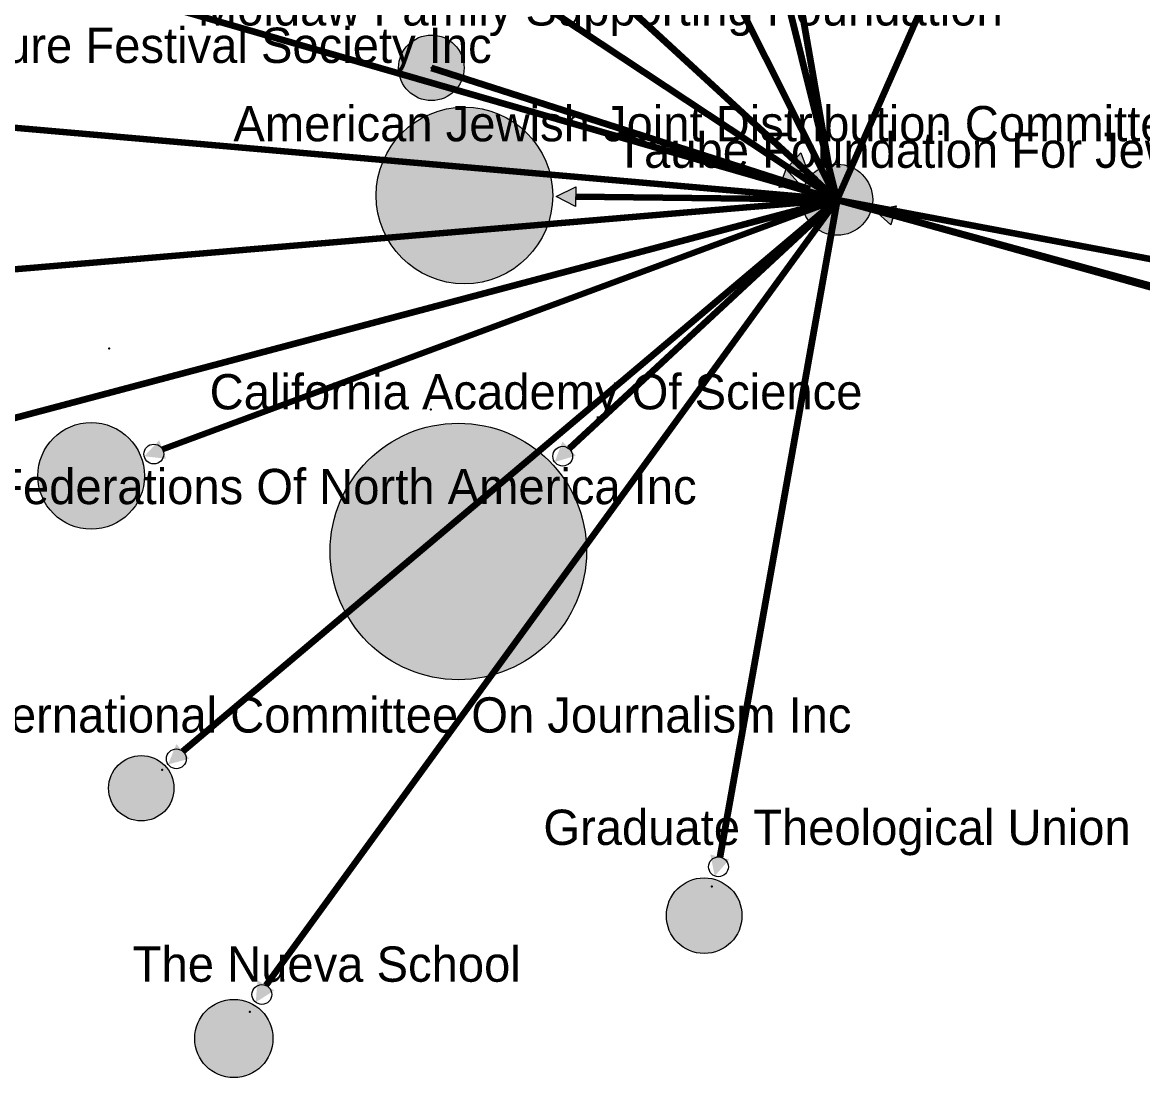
# Model space of a CAD drawing. Header units: millimetres. Extents: x -17.3 to 32.9, y -10.4 to 22.9.
# Drawn here: x -13.43 to -6.23, y 6.93 to 13.71 of the extents above; entities that cross this region are included whole.
import ezdxf

# ---------------------------------------------------------------- set-up
doc = ezdxf.new("R2010")
doc.units = ezdxf.units.MM
doc.header["$MEASUREMENT"] = 0
for name, color, linetype, true_color in [('links', 7, 'Continuous', 0x000000), ('node border', 7, 'Continuous', 0x000000), ('node centers', 7, 'Continuous', 0x000000), ('other_nodefills', 7, 'Continuous', 0x000000), ('SF_nodefills', 7, 'Continuous', 0x000000), ('text', 7, 'Continuous', 0x000000)]:
    doc.layers.add(name, color=color, linetype=linetype, true_color=true_color)

msp = doc.modelspace()

# ---------------------------------------------------------------- hatches: boundary and pattern name
at = {"layer": 'other_nodefills', "true_color": 0xb2b2b2}
for points in [[(-10.0231, 12.5952), (-10.0233, 12.6099), (-10.0238, 12.6245), (-10.0247, 12.6389), (-10.026, 12.6533), (-10.0276, 12.6676), (-10.0296, 12.6817), (-10.032, 12.6958), (-10.0346, 12.7097), (-10.0376, 12.7235), (-10.041, 12.7371), (-10.0446, 12.7507), (-10.0486, 12.7641), (-10.0529, 12.7774), (-10.0575, 12.7905), (-10.0625, 12.8034), (-10.0677, 12.8163), (-10.0732, 12.8289), (-10.0791, 12.8414), (-10.0852, 12.8537), (-10.0916, 12.8659), (-10.0983, 12.8779), (-10.1053, 12.8897), (-10.1125, 12.9013), (-10.1201, 12.9127), (-10.1278, 12.9239), (-10.1359, 12.935), (-10.1442, 12.9458), (-10.1527, 12.9564), (-10.1615, 12.9668), (-10.1706, 12.977), (-10.1799, 12.987), (-10.1894, 12.9967), (-10.1991, 13.0063), (-10.2091, 13.0155), (-10.2193, 13.0246), (-10.2297, 13.0334), (-10.2403, 13.0419), (-10.2511, 13.0502), (-10.2622, 13.0583), (-10.2734, 13.0661), (-10.2848, 13.0736), (-10.2964, 13.0808), (-10.3082, 13.0878), (-10.3202, 13.0945), (-10.3323, 13.1009), (-10.3447, 13.107), (-10.3572, 13.1129), (-10.3698, 13.1184), (-10.3826, 13.1236), (-10.3956, 13.1286), (-10.4087, 13.1332), (-10.422, 13.1375), (-10.4354, 13.1415), (-10.4489, 13.1451), (-10.4626, 13.1485), (-10.4763, 13.1515), (-10.4903, 13.1542), (-10.5043, 13.1565), (-10.5184, 13.1585), (-10.5327, 13.1601), (-10.5471, 13.1614), (-10.5615, 13.1623), (-10.5761, 13.1628), (-10.5907, 13.163), (-10.6054, 13.1628), (-10.6199, 13.1623), (-10.6344, 13.1614), (-10.6488, 13.1601), (-10.663, 13.1585), (-10.6772, 13.1565), (-10.6912, 13.1542), (-10.7051, 13.1515), (-10.7189, 13.1485), (-10.7326, 13.1451), (-10.7461, 13.1415), (-10.7595, 13.1375), (-10.7728, 13.1332), (-10.7859, 13.1286), (-10.7989, 13.1236), (-10.8117, 13.1184), (-10.8243, 13.1129), (-10.8368, 13.107), (-10.8491, 13.1009), (-10.8613, 13.0945), (-10.8733, 13.0878), (-10.8851, 13.0808), (-10.8967, 13.0736), (-10.9081, 13.0661), (-10.9193, 13.0583), (-10.9303, 13.0502), (-10.9412, 13.0419), (-10.9518, 13.0334), (-10.9622, 13.0246), (-10.9724, 13.0155), (-10.9823, 13.0063), (-10.9921, 12.9967), (-11.0016, 12.987), (-11.0109, 12.977), (-11.0199, 12.9668), (-11.0287, 12.9564), (-11.0372, 12.9458), (-11.0455, 12.935), (-11.0536, 12.9239), (-11.0614, 12.9127), (-11.0689, 12.9013), (-11.0761, 12.8897), (-11.0831, 12.8779), (-11.0898, 12.8659), (-11.0962, 12.8537), (-11.1023, 12.8414), (-11.1081, 12.8289), (-11.1137, 12.8163), (-11.1189, 12.8034), (-11.1238, 12.7905), (-11.1284, 12.7774), (-11.1328, 12.7641), (-11.1367, 12.7507), (-11.1404, 12.7371), (-11.1437, 12.7235), (-11.1467, 12.7097), (-11.1494, 12.6958), (-11.1517, 12.6817), (-11.1537, 12.6676), (-11.1553, 12.6533), (-11.1566, 12.6389), (-11.1575, 12.6245), (-11.1581, 12.6099), (-11.1583, 12.5952), (-11.1581, 12.5806), (-11.1575, 12.566), (-11.1566, 12.5516), (-11.1553, 12.5372), (-11.1537, 12.523), (-11.1517, 12.5088), (-11.1494, 12.4948), (-11.1467, 12.4809), (-11.1437, 12.4671), (-11.1404, 12.4534), (-11.1367, 12.4399), (-11.1328, 12.4265), (-11.1284, 12.4133), (-11.1238, 12.4001), (-11.1189, 12.3872), (-11.1137, 12.3744), (-11.1081, 12.3617), (-11.1023, 12.3492), (-11.0962, 12.3369), (-11.0898, 12.3248), (-11.0831, 12.3128), (-11.0761, 12.301), (-11.0689, 12.2894), (-11.0614, 12.278), (-11.0536, 12.2667), (-11.0455, 12.2557), (-11.0372, 12.2449), (-11.0287, 12.2343), (-11.0199, 12.2239), (-11.0109, 12.2137), (-11.0016, 12.2037), (-10.9921, 12.194), (-10.9823, 12.1844), (-10.9724, 12.1752), (-10.9622, 12.1661), (-10.9518, 12.1573), (-10.9412, 12.1488), (-10.9303, 12.1405), (-10.9193, 12.1324), (-10.9081, 12.1246), (-10.8967, 12.1171), (-10.8851, 12.1099), (-10.8733, 12.1029), (-10.8613, 12.0962), (-10.8491, 12.0898), (-10.8368, 12.0837), (-10.8243, 12.0778), (-10.8117, 12.0723), (-10.7989, 12.0671), (-10.7859, 12.0621), (-10.7728, 12.0575), (-10.7595, 12.0532), (-10.7461, 12.0492), (-10.7326, 12.0456), (-10.7189, 12.0422), (-10.7051, 12.0392), (-10.6912, 12.0366), (-10.6772, 12.0342), (-10.663, 12.0322), (-10.6488, 12.0306), (-10.6344, 12.0293), (-10.6199, 12.0284), (-10.6054, 12.0279), (-10.5907, 12.0277), (-10.5761, 12.0279), (-10.5615, 12.0284), (-10.5471, 12.0293), (-10.5327, 12.0306), (-10.5184, 12.0322), (-10.5043, 12.0342), (-10.4903, 12.0366), (-10.4763, 12.0392), (-10.4626, 12.0422), (-10.4489, 12.0456), (-10.4354, 12.0492), (-10.422, 12.0532), (-10.4087, 12.0575), (-10.3956, 12.0621), (-10.3826, 12.0671), (-10.3698, 12.0723), (-10.3572, 12.0778), (-10.3447, 12.0837), (-10.3323, 12.0898), (-10.3202, 12.0962), (-10.3082, 12.1029), (-10.2964, 12.1099), (-10.2848, 12.1171), (-10.2734, 12.1246), (-10.2622, 12.1324), (-10.2511, 12.1405), (-10.2403, 12.1488), (-10.2297, 12.1573), (-10.2193, 12.1661), (-10.2091, 12.1752), (-10.1991, 12.1844), (-10.1894, 12.194), (-10.1799, 12.2037), (-10.1706, 12.2137), (-10.1615, 12.2239), (-10.1527, 12.2343), (-10.1442, 12.2449), (-10.1359, 12.2557), (-10.1278, 12.2667), (-10.1201, 12.278), (-10.1125, 12.2894), (-10.1053, 12.301), (-10.0983, 12.3128), (-10.0916, 12.3248), (-10.0852, 12.3369), (-10.0791, 12.3492), (-10.0732, 12.3617), (-10.0677, 12.3744), (-10.0625, 12.3872), (-10.0575, 12.4001), (-10.0529, 12.4133), (-10.0486, 12.4265), (-10.0446, 12.4399), (-10.041, 12.4534), (-10.0376, 12.4671), (-10.0346, 12.4809), (-10.032, 12.4948), (-10.0296, 12.5088), (-10.0276, 12.523), (-10.026, 12.5372), (-10.0247, 12.5516), (-10.0238, 12.566), (-10.0233, 12.5806)], [(-12.6465, 10.7936), (-12.6467, 10.8025), (-12.647, 10.8112), (-12.6475, 10.82), (-12.6483, 10.8286), (-12.6493, 10.8372), (-12.6505, 10.8458), (-12.6519, 10.8542), (-12.6535, 10.8626), (-12.6553, 10.871), (-12.6573, 10.8792), (-12.6595, 10.8874), (-12.662, 10.8955), (-12.6646, 10.9035), (-12.6673, 10.9114), (-12.6703, 10.9192), (-12.6735, 10.9269), (-12.6768, 10.9346), (-12.6803, 10.9421), (-12.684, 10.9495), (-12.6879, 10.9569), (-12.6919, 10.9641), (-12.6962, 10.9712), (-12.7005, 10.9782), (-12.7051, 10.9851), (-12.7098, 10.9919), (-12.7146, 10.9985), (-12.7196, 11.0051), (-12.7248, 11.0115), (-12.7301, 11.0178), (-12.7356, 11.0239), (-12.7412, 11.0299), (-12.7469, 11.0358), (-12.7528, 11.0415), (-12.7588, 11.0471), (-12.765, 11.0526), (-12.7713, 11.0579), (-12.7777, 11.0631), (-12.7842, 11.0681), (-12.7909, 11.0729), (-12.7976, 11.0776), (-12.8045, 11.0822), (-12.8116, 11.0865), (-12.8187, 11.0908), (-12.8259, 11.0948), (-12.8332, 11.0987), (-12.8407, 11.1024), (-12.8482, 11.1059), (-12.8559, 11.1092), (-12.8636, 11.1124), (-12.8714, 11.1154), (-12.8794, 11.1181), (-12.8874, 11.1207), (-12.8955, 11.1231), (-12.9036, 11.1254), (-12.9119, 11.1274), (-12.9202, 11.1292), (-12.9286, 11.1308), (-12.9371, 11.1322), (-12.9457, 11.1334), (-12.9543, 11.1344), (-12.9629, 11.1351), (-12.9717, 11.1357), (-12.9805, 11.136), (-12.9893, 11.1361), (-12.9982, 11.136), (-13.007, 11.1357), (-13.0157, 11.1351), (-13.0244, 11.1344), (-13.033, 11.1334), (-13.0415, 11.1322), (-13.05, 11.1308), (-13.0584, 11.1292), (-13.0667, 11.1274), (-13.075, 11.1254), (-13.0832, 11.1231), (-13.0913, 11.1207), (-13.0993, 11.1181), (-13.1072, 11.1154), (-13.115, 11.1124), (-13.1227, 11.1092), (-13.1304, 11.1059), (-13.1379, 11.1024), (-13.1454, 11.0987), (-13.1527, 11.0948), (-13.1599, 11.0908), (-13.167, 11.0865), (-13.1741, 11.0822), (-13.1809, 11.0776), (-13.1877, 11.0729), (-13.1944, 11.0681), (-13.2009, 11.0631), (-13.2073, 11.0579), (-13.2136, 11.0526), (-13.2197, 11.0471), (-13.2258, 11.0415), (-13.2316, 11.0358), (-13.2374, 11.0299), (-13.243, 11.0239), (-13.2484, 11.0178), (-13.2537, 11.0115), (-13.2589, 11.0051), (-13.2639, 10.9985), (-13.2688, 10.9919), (-13.2735, 10.9851), (-13.278, 10.9782), (-13.2824, 10.9712), (-13.2866, 10.9641), (-13.2906, 10.9569), (-13.2945, 10.9495), (-13.2982, 10.9421), (-13.3017, 10.9346), (-13.305, 10.9269), (-13.3082, 10.9192), (-13.3112, 10.9114), (-13.3139, 10.9035), (-13.3165, 10.8955), (-13.3189, 10.8874), (-13.3212, 10.8792), (-13.3232, 10.871), (-13.325, 10.8626), (-13.3266, 10.8542), (-13.328, 10.8458), (-13.3292, 10.8372), (-13.3302, 10.8286), (-13.3309, 10.82), (-13.3315, 10.8112), (-13.3318, 10.8025), (-13.3319, 10.7936), (-13.3318, 10.7848), (-13.3315, 10.776), (-13.3309, 10.7672), (-13.3302, 10.7586), (-13.3292, 10.75), (-13.328, 10.7414), (-13.3266, 10.7329), (-13.325, 10.7245), (-13.3232, 10.7162), (-13.3212, 10.708), (-13.3189, 10.6998), (-13.3165, 10.6917), (-13.3139, 10.6837), (-13.3112, 10.6758), (-13.3082, 10.6679), (-13.305, 10.6602), (-13.3017, 10.6526), (-13.2982, 10.645), (-13.2945, 10.6376), (-13.2906, 10.6302), (-13.2866, 10.623), (-13.2824, 10.6159), (-13.278, 10.6089), (-13.2735, 10.602), (-13.2688, 10.5952), (-13.2639, 10.5885), (-13.2589, 10.582), (-13.2537, 10.5756), (-13.2484, 10.5693), (-13.243, 10.5632), (-13.2374, 10.5571), (-13.2316, 10.5512), (-13.2258, 10.5455), (-13.2197, 10.5399), (-13.2136, 10.5344), (-13.2073, 10.5291), (-13.2009, 10.524), (-13.1944, 10.5189), (-13.1877, 10.5141), (-13.1809, 10.5094), (-13.1741, 10.5048), (-13.167, 10.5005), (-13.1599, 10.4963), (-13.1527, 10.4922), (-13.1454, 10.4883), (-13.1379, 10.4846), (-13.1304, 10.4811), (-13.1227, 10.4778), (-13.115, 10.4746), (-13.1072, 10.4716), (-13.0993, 10.4689), (-13.0913, 10.4663), (-13.0832, 10.4638), (-13.075, 10.4616), (-13.0667, 10.4596), (-13.0584, 10.4578), (-13.05, 10.4562), (-13.0415, 10.4548), (-13.033, 10.4536), (-13.0244, 10.4526), (-13.0157, 10.4518), (-13.007, 10.4513), (-12.9982, 10.451), (-12.9893, 10.4508), (-12.9805, 10.451), (-12.9717, 10.4513), (-12.9629, 10.4518), (-12.9543, 10.4526), (-12.9457, 10.4536), (-12.9371, 10.4548), (-12.9286, 10.4562), (-12.9202, 10.4578), (-12.9119, 10.4596), (-12.9036, 10.4616), (-12.8955, 10.4638), (-12.8874, 10.4663), (-12.8794, 10.4689), (-12.8714, 10.4716), (-12.8636, 10.4746), (-12.8559, 10.4778), (-12.8482, 10.4811), (-12.8407, 10.4846), (-12.8332, 10.4883), (-12.8259, 10.4922), (-12.8187, 10.4963), (-12.8116, 10.5005), (-12.8045, 10.5048), (-12.7976, 10.5094), (-12.7909, 10.5141), (-12.7842, 10.5189), (-12.7777, 10.524), (-12.7713, 10.5291), (-12.765, 10.5344), (-12.7588, 10.5399), (-12.7528, 10.5455), (-12.7469, 10.5512), (-12.7412, 10.5571), (-12.7356, 10.5632), (-12.7301, 10.5693), (-12.7248, 10.5756), (-12.7196, 10.582), (-12.7146, 10.5885), (-12.7098, 10.5952), (-12.7051, 10.602), (-12.7005, 10.6089), (-12.6962, 10.6159), (-12.6919, 10.623), (-12.6879, 10.6302), (-12.684, 10.6376), (-12.6803, 10.645), (-12.6768, 10.6526), (-12.6735, 10.6602), (-12.6703, 10.6679), (-12.6673, 10.6758), (-12.6646, 10.6837), (-12.662, 10.6917), (-12.6595, 10.6998), (-12.6573, 10.708), (-12.6553, 10.7162), (-12.6535, 10.7245), (-12.6519, 10.7329), (-12.6505, 10.7414), (-12.6493, 10.75), (-12.6483, 10.7586), (-12.6475, 10.7672), (-12.647, 10.776), (-12.6467, 10.7848)], [(-12.4572, 8.7863), (-12.4573, 8.7917), (-12.4575, 8.7971), (-12.4578, 8.8025), (-12.4583, 8.8078), (-12.4589, 8.813), (-12.4596, 8.8183), (-12.4605, 8.8235), (-12.4614, 8.8286), (-12.4626, 8.8337), (-12.4638, 8.8387), (-12.4651, 8.8437), (-12.4666, 8.8487), (-12.4682, 8.8536), (-12.4699, 8.8584), (-12.4717, 8.8632), (-12.4737, 8.868), (-12.4757, 8.8727), (-12.4779, 8.8773), (-12.4801, 8.8818), (-12.4825, 8.8863), (-12.485, 8.8907), (-12.4876, 8.8951), (-12.4902, 8.8994), (-12.493, 8.9036), (-12.4959, 8.9078), (-12.4989, 8.9119), (-12.5019, 8.9159), (-12.5051, 8.9198), (-12.5083, 8.9236), (-12.5117, 8.9274), (-12.5151, 8.9311), (-12.5186, 8.9347), (-12.5222, 8.9382), (-12.5259, 8.9416), (-12.5297, 8.945), (-12.5335, 8.9482), (-12.5375, 8.9514), (-12.5415, 8.9545), (-12.5455, 8.9575), (-12.5497, 8.9603), (-12.5539, 8.9631), (-12.5582, 8.9658), (-12.5626, 8.9684), (-12.567, 8.9709), (-12.5715, 8.9732), (-12.576, 8.9755), (-12.5807, 8.9777), (-12.5853, 8.9797), (-12.5901, 8.9816), (-12.5949, 8.9835), (-12.5997, 8.9852), (-12.6046, 8.9868), (-12.6096, 8.9882), (-12.6146, 8.9896), (-12.6196, 8.9908), (-12.6248, 8.9919), (-12.6299, 8.9929), (-12.6351, 8.9938), (-12.6403, 8.9945), (-12.6456, 8.9951), (-12.6509, 8.9956), (-12.6563, 8.9959), (-12.6616, 8.9961), (-12.6671, 8.9962), (-12.6725, 8.9961), (-12.6779, 8.9959), (-12.6832, 8.9956), (-12.6885, 8.9951), (-12.6938, 8.9945), (-12.699, 8.9938), (-12.7042, 8.9929), (-12.7094, 8.9919), (-12.7145, 8.9908), (-12.7195, 8.9896), (-12.7245, 8.9882), (-12.7295, 8.9868), (-12.7344, 8.9852), (-12.7393, 8.9835), (-12.7441, 8.9816), (-12.7488, 8.9797), (-12.7535, 8.9777), (-12.7581, 8.9755), (-12.7627, 8.9732), (-12.7671, 8.9709), (-12.7716, 8.9684), (-12.7759, 8.9658), (-12.7802, 8.9631), (-12.7845, 8.9603), (-12.7886, 8.9575), (-12.7927, 8.9545), (-12.7967, 8.9514), (-12.8006, 8.9482), (-12.8045, 8.945), (-12.8082, 8.9416), (-12.8119, 8.9382), (-12.8155, 8.9347), (-12.8191, 8.9311), (-12.8225, 8.9274), (-12.8258, 8.9236), (-12.8291, 8.9198), (-12.8322, 8.9159), (-12.8353, 8.9119), (-12.8383, 8.9078), (-12.8412, 8.9036), (-12.8439, 8.8994), (-12.8466, 8.8951), (-12.8492, 8.8907), (-12.8517, 8.8863), (-12.8541, 8.8818), (-12.8563, 8.8773), (-12.8585, 8.8727), (-12.8605, 8.868), (-12.8625, 8.8632), (-12.8643, 8.8584), (-12.866, 8.8536), (-12.8676, 8.8487), (-12.8691, 8.8437), (-12.8704, 8.8387), (-12.8716, 8.8337), (-12.8728, 8.8286), (-12.8737, 8.8235), (-12.8746, 8.8183), (-12.8753, 8.813), (-12.8759, 8.8078), (-12.8764, 8.8025), (-12.8768, 8.7971), (-12.877, 8.7917), (-12.877, 8.7863), (-12.877, 8.7809), (-12.8768, 8.7755), (-12.8764, 8.7702), (-12.8759, 8.7648), (-12.8753, 8.7596), (-12.8746, 8.7543), (-12.8737, 8.7491), (-12.8728, 8.744), (-12.8716, 8.7389), (-12.8704, 8.7338), (-12.8691, 8.7288), (-12.8676, 8.7238), (-12.866, 8.7189), (-12.8643, 8.7141), (-12.8625, 8.7093), (-12.8605, 8.7045), (-12.8585, 8.6999), (-12.8563, 8.6952), (-12.8541, 8.6907), (-12.8517, 8.6862), (-12.8492, 8.6818), (-12.8466, 8.6774), (-12.8439, 8.6731), (-12.8412, 8.6689), (-12.8383, 8.6647), (-12.8353, 8.6607), (-12.8322, 8.6567), (-12.8291, 8.6527), (-12.8258, 8.6489), (-12.8225, 8.6451), (-12.8191, 8.6414), (-12.8155, 8.6378), (-12.8119, 8.6343), (-12.8082, 8.6309), (-12.8045, 8.6276), (-12.8006, 8.6243), (-12.7967, 8.6211), (-12.7927, 8.6181), (-12.7886, 8.6151), (-12.7845, 8.6122), (-12.7802, 8.6095), (-12.7759, 8.6068), (-12.7716, 8.6042), (-12.7671, 8.6017), (-12.7627, 8.5994), (-12.7581, 8.5971), (-12.7535, 8.595), (-12.7488, 8.5929), (-12.7441, 8.591), (-12.7393, 8.5892), (-12.7344, 8.5875), (-12.7295, 8.5859), (-12.7245, 8.5844), (-12.7195, 8.583), (-12.7145, 8.5818), (-12.7094, 8.5807), (-12.7042, 8.5797), (-12.699, 8.5789), (-12.6938, 8.5781), (-12.6885, 8.5775), (-12.6832, 8.5771), (-12.6779, 8.5767), (-12.6725, 8.5765), (-12.6671, 8.5764), (-12.6616, 8.5765), (-12.6563, 8.5767), (-12.6509, 8.5771), (-12.6456, 8.5775), (-12.6403, 8.5781), (-12.6351, 8.5789), (-12.6299, 8.5797), (-12.6248, 8.5807), (-12.6196, 8.5818), (-12.6146, 8.583), (-12.6096, 8.5844), (-12.6046, 8.5859), (-12.5997, 8.5875), (-12.5949, 8.5892), (-12.5901, 8.591), (-12.5853, 8.5929), (-12.5807, 8.595), (-12.576, 8.5971), (-12.5715, 8.5994), (-12.567, 8.6017), (-12.5626, 8.6042), (-12.5582, 8.6068), (-12.5539, 8.6095), (-12.5497, 8.6122), (-12.5455, 8.6151), (-12.5415, 8.6181), (-12.5375, 8.6211), (-12.5335, 8.6243), (-12.5297, 8.6276), (-12.5259, 8.6309), (-12.5222, 8.6343), (-12.5186, 8.6378), (-12.5151, 8.6414), (-12.5117, 8.6451), (-12.5083, 8.6489), (-12.5051, 8.6527), (-12.5019, 8.6567), (-12.4989, 8.6607), (-12.4959, 8.6647), (-12.493, 8.6689), (-12.4902, 8.6731), (-12.4876, 8.6774), (-12.485, 8.6818), (-12.4825, 8.6862), (-12.4801, 8.6907), (-12.4779, 8.6952), (-12.4757, 8.6999), (-12.4737, 8.7045), (-12.4717, 8.7093), (-12.4699, 8.7141), (-12.4682, 8.7189), (-12.4666, 8.7238), (-12.4651, 8.7288), (-12.4638, 8.7338), (-12.4626, 8.7389), (-12.4614, 8.744), (-12.4605, 8.7491), (-12.4596, 8.7543), (-12.4589, 8.7596), (-12.4583, 8.7648), (-12.4578, 8.7702), (-12.4575, 8.7755), (-12.4573, 8.7809)], [(-8.8069, 7.9674), (-8.807, 7.9736), (-8.8073, 7.9799), (-8.8076, 7.9861), (-8.8082, 7.9922), (-8.8089, 7.9983), (-8.8097, 8.0044), (-8.8107, 8.0104), (-8.8119, 8.0164), (-8.8132, 8.0223), (-8.8146, 8.0281), (-8.8161, 8.0339), (-8.8179, 8.0397), (-8.8197, 8.0453), (-8.8217, 8.0509), (-8.8238, 8.0565), (-8.826, 8.062), (-8.8284, 8.0674), (-8.8309, 8.0727), (-8.8335, 8.078), (-8.8362, 8.0832), (-8.8391, 8.0884), (-8.8421, 8.0934), (-8.8452, 8.0984), (-8.8484, 8.1033), (-8.8517, 8.1081), (-8.8552, 8.1128), (-8.8587, 8.1174), (-8.8624, 8.122), (-8.8661, 8.1264), (-8.87, 8.1308), (-8.874, 8.1351), (-8.8781, 8.1392), (-8.8822, 8.1433), (-8.8865, 8.1473), (-8.8909, 8.1511), (-8.8953, 8.1549), (-8.8999, 8.1586), (-8.9045, 8.1621), (-8.9092, 8.1656), (-8.914, 8.1689), (-8.9189, 8.1721), (-8.9239, 8.1752), (-8.9289, 8.1782), (-8.934, 8.1811), (-8.9392, 8.1838), (-8.9445, 8.1864), (-8.9499, 8.1889), (-8.9553, 8.1913), (-8.9608, 8.1935), (-8.9663, 8.1956), (-8.9719, 8.1976), (-8.9776, 8.1994), (-8.9834, 8.2012), (-8.9892, 8.2027), (-8.995, 8.2041), (-9.0009, 8.2054), (-9.0069, 8.2066), (-9.0129, 8.2076), (-9.019, 8.2084), (-9.0251, 8.2091), (-9.0312, 8.2097), (-9.0374, 8.2101), (-9.0437, 8.2103), (-9.0499, 8.2104), (-9.0562, 8.2103), (-9.0624, 8.2101), (-9.0686, 8.2097), (-9.0748, 8.2091), (-9.0809, 8.2084), (-9.0869, 8.2076), (-9.093, 8.2066), (-9.0989, 8.2054), (-9.1048, 8.2041), (-9.1107, 8.2027), (-9.1165, 8.2012), (-9.1222, 8.1994), (-9.1279, 8.1976), (-9.1335, 8.1956), (-9.1391, 8.1935), (-9.1445, 8.1913), (-9.15, 8.1889), (-9.1553, 8.1864), (-9.1606, 8.1838), (-9.1658, 8.1811), (-9.1709, 8.1782), (-9.176, 8.1752), (-9.1809, 8.1721), (-9.1858, 8.1689), (-9.1906, 8.1656), (-9.1954, 8.1621), (-9.2, 8.1586), (-9.2045, 8.1549), (-9.209, 8.1511), (-9.2134, 8.1473), (-9.2176, 8.1433), (-9.2218, 8.1392), (-9.2259, 8.1351), (-9.2299, 8.1308), (-9.2337, 8.1264), (-9.2375, 8.122), (-9.2412, 8.1174), (-9.2447, 8.1128), (-9.2482, 8.1081), (-9.2515, 8.1033), (-9.2547, 8.0984), (-9.2578, 8.0934), (-9.2608, 8.0884), (-9.2637, 8.0832), (-9.2664, 8.078), (-9.269, 8.0727), (-9.2715, 8.0674), (-9.2739, 8.062), (-9.2762, 8.0565), (-9.2783, 8.0509), (-9.2802, 8.0453), (-9.2821, 8.0397), (-9.2838, 8.0339), (-9.2854, 8.0281), (-9.2868, 8.0223), (-9.2881, 8.0164), (-9.2892, 8.0104), (-9.2902, 8.0044), (-9.2911, 7.9983), (-9.2918, 7.9922), (-9.2923, 7.9861), (-9.2927, 7.9799), (-9.2929, 7.9736), (-9.293, 7.9674), (-9.2929, 7.9611), (-9.2927, 7.9549), (-9.2923, 7.9487), (-9.2918, 7.9425), (-9.2911, 7.9364), (-9.2902, 7.9304), (-9.2892, 7.9244), (-9.2881, 7.9184), (-9.2868, 7.9125), (-9.2854, 7.9067), (-9.2838, 7.9009), (-9.2821, 7.8952), (-9.2802, 7.8895), (-9.2783, 7.8839), (-9.2762, 7.8783), (-9.2739, 7.8728), (-9.2715, 7.8674), (-9.269, 7.8621), (-9.2664, 7.8568), (-9.2637, 7.8516), (-9.2608, 7.8465), (-9.2578, 7.8414), (-9.2547, 7.8365), (-9.2515, 7.8316), (-9.2482, 7.8268), (-9.2447, 7.8221), (-9.2412, 7.8174), (-9.2375, 7.8129), (-9.2337, 7.8084), (-9.2299, 7.8041), (-9.2259, 7.7998), (-9.2218, 7.7957), (-9.2176, 7.7916), (-9.2134, 7.7876), (-9.209, 7.7837), (-9.2045, 7.78), (-9.2, 7.7763), (-9.1954, 7.7728), (-9.1906, 7.7693), (-9.1858, 7.766), (-9.1809, 7.7628), (-9.176, 7.7597), (-9.1709, 7.7567), (-9.1658, 7.7538), (-9.1606, 7.7511), (-9.1553, 7.7485), (-9.15, 7.746), (-9.1445, 7.7436), (-9.1391, 7.7414), (-9.1335, 7.7393), (-9.1279, 7.7373), (-9.1222, 7.7354), (-9.1165, 7.7337), (-9.1107, 7.7322), (-9.1048, 7.7307), (-9.0989, 7.7295), (-9.093, 7.7283), (-9.0869, 7.7273), (-9.0809, 7.7265), (-9.0748, 7.7258), (-9.0686, 7.7252), (-9.0624, 7.7248), (-9.0562, 7.7246), (-9.0499, 7.7245), (-9.0437, 7.7246), (-9.0374, 7.7248), (-9.0312, 7.7252), (-9.0251, 7.7258), (-9.019, 7.7265), (-9.0129, 7.7273), (-9.0069, 7.7283), (-9.0009, 7.7295), (-8.995, 7.7307), (-8.9892, 7.7322), (-8.9834, 7.7337), (-8.9776, 7.7354), (-8.9719, 7.7373), (-8.9663, 7.7393), (-8.9608, 7.7414), (-8.9553, 7.7436), (-8.9499, 7.746), (-8.9445, 7.7485), (-8.9392, 7.7511), (-8.934, 7.7538), (-8.9289, 7.7567), (-8.9239, 7.7597), (-8.9189, 7.7628), (-8.914, 7.766), (-8.9092, 7.7693), (-8.9045, 7.7728), (-8.8999, 7.7763), (-8.8953, 7.78), (-8.8909, 7.7837), (-8.8865, 7.7876), (-8.8822, 7.7916), (-8.8781, 7.7957), (-8.874, 7.7998), (-8.87, 7.8041), (-8.8661, 7.8084), (-8.8624, 7.8129), (-8.8587, 7.8174), (-8.8552, 7.8221), (-8.8517, 7.8268), (-8.8484, 7.8316), (-8.8452, 7.8365), (-8.8421, 7.8414), (-8.8391, 7.8465), (-8.8362, 7.8516), (-8.8335, 7.8568), (-8.8309, 7.8621), (-8.8284, 7.8674), (-8.826, 7.8728), (-8.8238, 7.8783), (-8.8217, 7.8839), (-8.8197, 7.8895), (-8.8179, 7.8952), (-8.8161, 7.9009), (-8.8146, 7.9067), (-8.8132, 7.9125), (-8.8119, 7.9184), (-8.8107, 7.9244), (-8.8097, 7.9304), (-8.8089, 7.9364), (-8.8082, 7.9425), (-8.8076, 7.9487), (-8.8073, 7.9549), (-8.807, 7.9611)], [(-11.8213, 7.1782), (-11.8213, 7.1847), (-11.8216, 7.1911), (-11.822, 7.1975), (-11.8226, 7.2039), (-11.8233, 7.2102), (-11.8242, 7.2164), (-11.8252, 7.2227), (-11.8264, 7.2288), (-11.8277, 7.2349), (-11.8292, 7.241), (-11.8308, 7.247), (-11.8326, 7.2529), (-11.8345, 7.2588), (-11.8365, 7.2646), (-11.8387, 7.2703), (-11.841, 7.276), (-11.8435, 7.2816), (-11.846, 7.2871), (-11.8488, 7.2926), (-11.8516, 7.298), (-11.8546, 7.3033), (-11.8576, 7.3085), (-11.8608, 7.3136), (-11.8642, 7.3187), (-11.8676, 7.3236), (-11.8712, 7.3285), (-11.8749, 7.3333), (-11.8786, 7.338), (-11.8825, 7.3426), (-11.8865, 7.3471), (-11.8906, 7.3516), (-11.8949, 7.3559), (-11.8992, 7.3601), (-11.9036, 7.3642), (-11.9081, 7.3682), (-11.9127, 7.3721), (-11.9174, 7.3759), (-11.9222, 7.3796), (-11.9271, 7.3831), (-11.932, 7.3866), (-11.9371, 7.3899), (-11.9422, 7.3931), (-11.9475, 7.3962), (-11.9528, 7.3991), (-11.9581, 7.402), (-11.9636, 7.4047), (-11.9691, 7.4073), (-11.9747, 7.4097), (-11.9804, 7.4121), (-11.9861, 7.4142), (-11.992, 7.4163), (-11.9978, 7.4182), (-12.0038, 7.4199), (-12.0098, 7.4216), (-12.0158, 7.423), (-12.0219, 7.4244), (-12.0281, 7.4256), (-12.0343, 7.4266), (-12.0406, 7.4275), (-12.0469, 7.4282), (-12.0532, 7.4288), (-12.0596, 7.4292), (-12.0661, 7.4294), (-12.0726, 7.4295), (-12.0791, 7.4294), (-12.0855, 7.4292), (-12.0919, 7.4288), (-12.0982, 7.4282), (-12.1046, 7.4275), (-12.1108, 7.4266), (-12.117, 7.4256), (-12.1232, 7.4244), (-12.1293, 7.423), (-12.1353, 7.4216), (-12.1413, 7.4199), (-12.1472, 7.4182), (-12.1531, 7.4163), (-12.1589, 7.4142), (-12.1647, 7.4121), (-12.1703, 7.4097), (-12.1759, 7.4073), (-12.1815, 7.4047), (-12.1869, 7.402), (-12.1923, 7.3991), (-12.1976, 7.3962), (-12.2028, 7.3931), (-12.2079, 7.3899), (-12.213, 7.3866), (-12.218, 7.3831), (-12.2228, 7.3796), (-12.2276, 7.3759), (-12.2323, 7.3721), (-12.2369, 7.3682), (-12.2415, 7.3642), (-12.2459, 7.3601), (-12.2502, 7.3559), (-12.2544, 7.3516), (-12.2585, 7.3471), (-12.2625, 7.3426), (-12.2664, 7.338), (-12.2702, 7.3333), (-12.2739, 7.3285), (-12.2774, 7.3236), (-12.2809, 7.3187), (-12.2842, 7.3136), (-12.2874, 7.3085), (-12.2905, 7.3033), (-12.2935, 7.298), (-12.2963, 7.2926), (-12.299, 7.2871), (-12.3016, 7.2816), (-12.304, 7.276), (-12.3064, 7.2703), (-12.3085, 7.2646), (-12.3106, 7.2588), (-12.3125, 7.2529), (-12.3143, 7.247), (-12.3159, 7.241), (-12.3174, 7.2349), (-12.3187, 7.2288), (-12.3199, 7.2227), (-12.3209, 7.2164), (-12.3218, 7.2102), (-12.3225, 7.2039), (-12.3231, 7.1975), (-12.3235, 7.1911), (-12.3237, 7.1847), (-12.3238, 7.1782), (-12.3237, 7.1717), (-12.3235, 7.1653), (-12.3231, 7.1589), (-12.3225, 7.1525), (-12.3218, 7.1462), (-12.3209, 7.1399), (-12.3199, 7.1337), (-12.3187, 7.1276), (-12.3174, 7.1214), (-12.3159, 7.1154), (-12.3143, 7.1094), (-12.3125, 7.1035), (-12.3106, 7.0976), (-12.3085, 7.0918), (-12.3064, 7.0861), (-12.304, 7.0804), (-12.3016, 7.0748), (-12.299, 7.0693), (-12.2963, 7.0638), (-12.2935, 7.0584), (-12.2905, 7.0531), (-12.2874, 7.0479), (-12.2842, 7.0428), (-12.2809, 7.0377), (-12.2774, 7.0328), (-12.2739, 7.0279), (-12.2702, 7.0231), (-12.2664, 7.0184), (-12.2625, 7.0138), (-12.2585, 7.0093), (-12.2544, 7.0049), (-12.2502, 7.0005), (-12.2459, 6.9963), (-12.2415, 6.9922), (-12.2369, 6.9882), (-12.2323, 6.9843), (-12.2276, 6.9805), (-12.2228, 6.9769), (-12.218, 6.9733), (-12.213, 6.9699), (-12.2079, 6.9665), (-12.2028, 6.9633), (-12.1976, 6.9602), (-12.1923, 6.9573), (-12.1869, 6.9544), (-12.1815, 6.9517), (-12.1759, 6.9492), (-12.1703, 6.9467), (-12.1647, 6.9444), (-12.1589, 6.9422), (-12.1531, 6.9402), (-12.1472, 6.9383), (-12.1413, 6.9365), (-12.1353, 6.9349), (-12.1293, 6.9334), (-12.1232, 6.9321), (-12.117, 6.9309), (-12.1108, 6.9299), (-12.1046, 6.929), (-12.0982, 6.9283), (-12.0919, 6.9277), (-12.0855, 6.9273), (-12.0791, 6.927), (-12.0726, 6.927), (-12.0661, 6.927), (-12.0596, 6.9273), (-12.0532, 6.9277), (-12.0469, 6.9283), (-12.0406, 6.929), (-12.0343, 6.9299), (-12.0281, 6.9309), (-12.0219, 6.9321), (-12.0158, 6.9334), (-12.0098, 6.9349), (-12.0038, 6.9365), (-11.9978, 6.9383), (-11.992, 6.9402), (-11.9861, 6.9422), (-11.9804, 6.9444), (-11.9747, 6.9467), (-11.9691, 6.9492), (-11.9636, 6.9517), (-11.9581, 6.9544), (-11.9528, 6.9573), (-11.9475, 6.9602), (-11.9422, 6.9633), (-11.9371, 6.9665), (-11.932, 6.9699), (-11.9271, 6.9733), (-11.9222, 6.9769), (-11.9174, 6.9805), (-11.9127, 6.9843), (-11.9081, 6.9882), (-11.9036, 6.9922), (-11.8992, 6.9963), (-11.8949, 7.0005), (-11.8906, 7.0049), (-11.8865, 7.0093), (-11.8825, 7.0138), (-11.8786, 7.0184), (-11.8749, 7.0231), (-11.8712, 7.0279), (-11.8676, 7.0328), (-11.8642, 7.0377), (-11.8608, 7.0428), (-11.8576, 7.0479), (-11.8546, 7.0531), (-11.8516, 7.0584), (-11.8488, 7.0638), (-11.846, 7.0693), (-11.8435, 7.0748), (-11.841, 7.0804), (-11.8387, 7.0861), (-11.8365, 7.0918), (-11.8345, 7.0976), (-11.8326, 7.1035), (-11.8308, 7.1094), (-11.8292, 7.1154), (-11.8277, 7.1214), (-11.8264, 7.1276), (-11.8252, 7.1337), (-11.8242, 7.1399), (-11.8233, 7.1462), (-11.8226, 7.1525), (-11.822, 7.1589), (-11.8216, 7.1653), (-11.8213, 7.1717)]]:
    msp.add_hatch(color=253, dxfattribs=at).paths.add_polyline_path(points, flags=0)
at = {"layer": 'other_nodefills', "true_color": 0xb2b2b2, "extrusion": (0, 0, -1)}
for points in [[(8.3791, 12.7369), (8.5145, 12.7757), (8.4293, 12.8685)], [(8.4279, 12.6589), (8.568, 12.646), (8.5221, 12.7634)], [(10.0021, 12.5886), (9.8755, 12.6502), (9.877, 12.5243)], [(7.9551, 12.501), (7.8168, 12.5276), (7.8508, 12.4063)], [(7.9547, 12.5018), (7.8165, 12.5291), (7.8499, 12.4078)], [(12.6483, 10.9196), (12.5519, 11.0222), (12.5083, 10.9041)], [(10.0103, 10.8829), (9.9608, 11.0147), (9.8751, 10.9226)], [(12.4944, 8.9393), (12.4419, 9.0701), (12.3584, 8.9759)], [(8.982, 8.2226), (9.0103, 8.3605), (8.8886, 8.328)], [(11.9317, 7.4112), (11.9203, 7.5514), (11.8126, 7.4864)]]:
    msp.add_hatch(color=253, dxfattribs=at).paths.add_polyline_path(points, flags=0)
at = {"layer": 'SF_nodefills', "true_color": 0xff8b00}
for points in [[(-10.5923, 13.4156), (-10.5924, 13.421), (-10.5926, 13.4264), (-10.5929, 13.4318), (-10.5934, 13.4371), (-10.594, 13.4424), (-10.5947, 13.4476), (-10.5956, 13.4529), (-10.5966, 13.458), (-10.5977, 13.4631), (-10.599, 13.4682), (-10.6003, 13.4732), (-10.6018, 13.4782), (-10.6034, 13.4831), (-10.6051, 13.488), (-10.6069, 13.4928), (-10.6089, 13.4975), (-10.6109, 13.5022), (-10.6131, 13.5069), (-10.6154, 13.5114), (-10.6177, 13.5159), (-10.6202, 13.5204), (-10.6228, 13.5248), (-10.6255, 13.5291), (-10.6283, 13.5333), (-10.6312, 13.5375), (-10.6341, 13.5416), (-10.6372, 13.5456), (-10.6404, 13.5495), (-10.6437, 13.5534), (-10.647, 13.5571), (-10.6505, 13.5608), (-10.654, 13.5645), (-10.6576, 13.568), (-10.6613, 13.5714), (-10.6651, 13.5748), (-10.6689, 13.578), (-10.6729, 13.5812), (-10.6769, 13.5843), (-10.681, 13.5873), (-10.6852, 13.5902), (-10.6894, 13.593), (-10.6937, 13.5956), (-10.6981, 13.5982), (-10.7025, 13.6007), (-10.707, 13.6031), (-10.7116, 13.6054), (-10.7162, 13.6075), (-10.7209, 13.6096), (-10.7257, 13.6115), (-10.7305, 13.6133), (-10.7354, 13.6151), (-10.7403, 13.6167), (-10.7453, 13.6181), (-10.7503, 13.6195), (-10.7554, 13.6207), (-10.7605, 13.6218), (-10.7656, 13.6228), (-10.7708, 13.6237), (-10.7761, 13.6244), (-10.7814, 13.625), (-10.7867, 13.6255), (-10.7921, 13.6258), (-10.7975, 13.626), (-10.8029, 13.6261), (-10.8084, 13.626), (-10.8138, 13.6258), (-10.8191, 13.6255), (-10.8244, 13.625), (-10.8297, 13.6244), (-10.835, 13.6237), (-10.8402, 13.6228), (-10.8453, 13.6218), (-10.8505, 13.6207), (-10.8555, 13.6195), (-10.8605, 13.6181), (-10.8655, 13.6167), (-10.8704, 13.6151), (-10.8753, 13.6133), (-10.8801, 13.6115), (-10.8848, 13.6096), (-10.8895, 13.6075), (-10.8942, 13.6054), (-10.8987, 13.6031), (-10.9032, 13.6007), (-10.9077, 13.5982), (-10.9121, 13.5956), (-10.9164, 13.593), (-10.9206, 13.5902), (-10.9248, 13.5873), (-10.9288, 13.5843), (-10.9329, 13.5812), (-10.9368, 13.578), (-10.9407, 13.5748), (-10.9444, 13.5714), (-10.9481, 13.568), (-10.9517, 13.5645), (-10.9553, 13.5608), (-10.9587, 13.5571), (-10.9621, 13.5534), (-10.9653, 13.5495), (-10.9685, 13.5456), (-10.9716, 13.5416), (-10.9746, 13.5375), (-10.9774, 13.5333), (-10.9802, 13.5291), (-10.9829, 13.5248), (-10.9855, 13.5204), (-10.988, 13.5159), (-10.9904, 13.5114), (-10.9926, 13.5069), (-10.9948, 13.5022), (-10.9968, 13.4975), (-10.9988, 13.4928), (-11.0006, 13.488), (-11.0023, 13.4831), (-11.0039, 13.4782), (-11.0054, 13.4732), (-11.0068, 13.4682), (-11.008, 13.4631), (-11.0091, 13.458), (-11.0101, 13.4529), (-11.011, 13.4476), (-11.0117, 13.4424), (-11.0123, 13.4371), (-11.0128, 13.4318), (-11.0131, 13.4264), (-11.0133, 13.421), (-11.0134, 13.4156), (-11.0133, 13.4102), (-11.0131, 13.4048), (-11.0128, 13.3994), (-11.0123, 13.3941), (-11.0117, 13.3888), (-11.011, 13.3835), (-11.0101, 13.3783), (-11.0091, 13.3732), (-11.008, 13.3681), (-11.0068, 13.363), (-11.0054, 13.358), (-11.0039, 13.353), (-11.0023, 13.3481), (-11.0006, 13.3432), (-10.9988, 13.3384), (-10.9968, 13.3337), (-10.9948, 13.329), (-10.9926, 13.3244), (-10.9904, 13.3198), (-10.988, 13.3153), (-10.9855, 13.3108), (-10.9829, 13.3065), (-10.9802, 13.3022), (-10.9774, 13.2979), (-10.9746, 13.2938), (-10.9716, 13.2897), (-10.9685, 13.2857), (-10.9653, 13.2817), (-10.9621, 13.2779), (-10.9587, 13.2741), (-10.9553, 13.2704), (-10.9517, 13.2668), (-10.9481, 13.2633), (-10.9444, 13.2598), (-10.9407, 13.2565), (-10.9368, 13.2532), (-10.9329, 13.25), (-10.9288, 13.2469), (-10.9248, 13.244), (-10.9206, 13.2411), (-10.9164, 13.2383), (-10.9121, 13.2356), (-10.9077, 13.233), (-10.9032, 13.2305), (-10.8987, 13.2282), (-10.8942, 13.2259), (-10.8895, 13.2237), (-10.8848, 13.2217), (-10.8801, 13.2197), (-10.8753, 13.2179), (-10.8704, 13.2162), (-10.8655, 13.2146), (-10.8605, 13.2131), (-10.8555, 13.2118), (-10.8505, 13.2105), (-10.8453, 13.2094), (-10.8402, 13.2084), (-10.835, 13.2076), (-10.8297, 13.2068), (-10.8244, 13.2062), (-10.8191, 13.2057), (-10.8138, 13.2054), (-10.8084, 13.2052), (-10.8029, 13.2051), (-10.7975, 13.2052), (-10.7921, 13.2054), (-10.7867, 13.2057), (-10.7814, 13.2062), (-10.7761, 13.2068), (-10.7708, 13.2076), (-10.7656, 13.2084), (-10.7605, 13.2094), (-10.7554, 13.2105), (-10.7503, 13.2118), (-10.7453, 13.2131), (-10.7403, 13.2146), (-10.7354, 13.2162), (-10.7305, 13.2179), (-10.7257, 13.2197), (-10.7209, 13.2217), (-10.7162, 13.2237), (-10.7116, 13.2259), (-10.707, 13.2282), (-10.7025, 13.2305), (-10.6981, 13.233), (-10.6937, 13.2356), (-10.6894, 13.2383), (-10.6852, 13.2411), (-10.681, 13.244), (-10.6769, 13.2469), (-10.6729, 13.25), (-10.6689, 13.2532), (-10.6651, 13.2565), (-10.6613, 13.2598), (-10.6576, 13.2633), (-10.654, 13.2668), (-10.6505, 13.2704), (-10.647, 13.2741), (-10.6437, 13.2779), (-10.6404, 13.2817), (-10.6372, 13.2857), (-10.6341, 13.2897), (-10.6312, 13.2938), (-10.6283, 13.2979), (-10.6255, 13.3022), (-10.6228, 13.3065), (-10.6202, 13.3108), (-10.6177, 13.3153), (-10.6154, 13.3198), (-10.6131, 13.3244), (-10.6109, 13.329), (-10.6089, 13.3337), (-10.6069, 13.3384), (-10.6051, 13.3432), (-10.6034, 13.3481), (-10.6018, 13.353), (-10.6003, 13.358), (-10.599, 13.363), (-10.5977, 13.3681), (-10.5966, 13.3732), (-10.5956, 13.3783), (-10.5947, 13.3835), (-10.594, 13.3888), (-10.5934, 13.3941), (-10.5929, 13.3994), (-10.5926, 13.4048), (-10.5924, 13.4102)], [(-7.9669, 12.568), (-7.967, 12.5739), (-7.9672, 12.5797), (-7.9676, 12.5856), (-7.9681, 12.5914), (-7.9688, 12.5971), (-7.9696, 12.6028), (-7.9705, 12.6085), (-7.9716, 12.6141), (-7.9728, 12.6196), (-7.9741, 12.6251), (-7.9756, 12.6306), (-7.9772, 12.636), (-7.9789, 12.6413), (-7.9808, 12.6466), (-7.9828, 12.6518), (-7.9849, 12.657), (-7.9871, 12.6621), (-7.9894, 12.6671), (-7.9919, 12.6721), (-7.9945, 12.677), (-7.9972, 12.6818), (-8, 12.6866), (-8.0029, 12.6912), (-8.0059, 12.6958), (-8.009, 12.7004), (-8.0123, 12.7048), (-8.0156, 12.7092), (-8.0191, 12.7134), (-8.0226, 12.7176), (-8.0262, 12.7217), (-8.03, 12.7257), (-8.0338, 12.7297), (-8.0377, 12.7335), (-8.0417, 12.7372), (-8.0458, 12.7409), (-8.05, 12.7444), (-8.0543, 12.7478), (-8.0586, 12.7512), (-8.0631, 12.7544), (-8.0676, 12.7576), (-8.0722, 12.7606), (-8.0769, 12.7635), (-8.0816, 12.7663), (-8.0864, 12.769), (-8.0913, 12.7716), (-8.0963, 12.774), (-8.1013, 12.7764), (-8.1064, 12.7786), (-8.1116, 12.7807), (-8.1168, 12.7827), (-8.1221, 12.7846), (-8.1274, 12.7863), (-8.1328, 12.7879), (-8.1383, 12.7894), (-8.1438, 12.7907), (-8.1493, 12.7919), (-8.155, 12.793), (-8.1606, 12.7939), (-8.1663, 12.7947), (-8.1721, 12.7954), (-8.1778, 12.7959), (-8.1837, 12.7963), (-8.1895, 12.7965), (-8.1954, 12.7966), (-8.2013, 12.7965), (-8.2072, 12.7963), (-8.213, 12.7959), (-8.2188, 12.7954), (-8.2245, 12.7947), (-8.2302, 12.7939), (-8.2359, 12.793), (-8.2415, 12.7919), (-8.247, 12.7907), (-8.2525, 12.7894), (-8.258, 12.7879), (-8.2634, 12.7863), (-8.2687, 12.7846), (-8.274, 12.7827), (-8.2792, 12.7807), (-8.2843, 12.7786), (-8.2894, 12.7764), (-8.2945, 12.774), (-8.2994, 12.7716), (-8.3043, 12.769), (-8.3091, 12.7663), (-8.3139, 12.7635), (-8.3185, 12.7606), (-8.3231, 12.7576), (-8.3276, 12.7544), (-8.3321, 12.7512), (-8.3364, 12.7478), (-8.3407, 12.7444), (-8.3449, 12.7409), (-8.349, 12.7372), (-8.353, 12.7335), (-8.3569, 12.7297), (-8.3608, 12.7257), (-8.3645, 12.7217), (-8.3681, 12.7176), (-8.3717, 12.7134), (-8.3751, 12.7092), (-8.3784, 12.7048), (-8.3817, 12.7004), (-8.3848, 12.6958), (-8.3878, 12.6912), (-8.3907, 12.6866), (-8.3936, 12.6818), (-8.3962, 12.677), (-8.3988, 12.6721), (-8.4013, 12.6671), (-8.4036, 12.6621), (-8.4059, 12.657), (-8.408, 12.6518), (-8.4099, 12.6466), (-8.4118, 12.6413), (-8.4135, 12.636), (-8.4151, 12.6306), (-8.4166, 12.6251), (-8.418, 12.6196), (-8.4192, 12.6141), (-8.4202, 12.6085), (-8.4212, 12.6028), (-8.422, 12.5971), (-8.4226, 12.5914), (-8.4231, 12.5856), (-8.4235, 12.5797), (-8.4237, 12.5739), (-8.4238, 12.568), (-8.4237, 12.5621), (-8.4235, 12.5562), (-8.4231, 12.5504), (-8.4226, 12.5446), (-8.422, 12.5389), (-8.4212, 12.5332), (-8.4202, 12.5275), (-8.4192, 12.5219), (-8.418, 12.5164), (-8.4166, 12.5109), (-8.4151, 12.5054), (-8.4135, 12.5), (-8.4118, 12.4947), (-8.4099, 12.4894), (-8.408, 12.4842), (-8.4059, 12.4791), (-8.4036, 12.474), (-8.4013, 12.4689), (-8.3988, 12.464), (-8.3962, 12.4591), (-8.3936, 12.4543), (-8.3907, 12.4495), (-8.3878, 12.4449), (-8.3848, 12.4403), (-8.3817, 12.4357), (-8.3784, 12.4313), (-8.3751, 12.4269), (-8.3717, 12.4227), (-8.3681, 12.4185), (-8.3645, 12.4144), (-8.3608, 12.4104), (-8.3569, 12.4064), (-8.353, 12.4026), (-8.349, 12.3989), (-8.3449, 12.3952), (-8.3407, 12.3917), (-8.3364, 12.3883), (-8.3321, 12.3849), (-8.3276, 12.3817), (-8.3231, 12.3786), (-8.3185, 12.3755), (-8.3139, 12.3726), (-8.3091, 12.3698), (-8.3043, 12.3671), (-8.2994, 12.3645), (-8.2945, 12.3621), (-8.2894, 12.3597), (-8.2843, 12.3575), (-8.2792, 12.3554), (-8.274, 12.3534), (-8.2687, 12.3515), (-8.2634, 12.3498), (-8.258, 12.3482), (-8.2525, 12.3467), (-8.247, 12.3454), (-8.2415, 12.3442), (-8.2359, 12.3431), (-8.2302, 12.3422), (-8.2245, 12.3414), (-8.2188, 12.3407), (-8.213, 12.3402), (-8.2072, 12.3398), (-8.2013, 12.3396), (-8.1954, 12.3395), (-8.1895, 12.3396), (-8.1837, 12.3398), (-8.1778, 12.3402), (-8.1721, 12.3407), (-8.1663, 12.3414), (-8.1606, 12.3422), (-8.155, 12.3431), (-8.1493, 12.3442), (-8.1438, 12.3454), (-8.1383, 12.3467), (-8.1328, 12.3482), (-8.1274, 12.3498), (-8.1221, 12.3515), (-8.1168, 12.3534), (-8.1116, 12.3554), (-8.1064, 12.3575), (-8.1013, 12.3597), (-8.0963, 12.3621), (-8.0913, 12.3645), (-8.0864, 12.3671), (-8.0816, 12.3698), (-8.0769, 12.3726), (-8.0722, 12.3755), (-8.0676, 12.3786), (-8.0631, 12.3817), (-8.0586, 12.3849), (-8.0543, 12.3883), (-8.05, 12.3917), (-8.0458, 12.3952), (-8.0417, 12.3989), (-8.0377, 12.4026), (-8.0338, 12.4064), (-8.03, 12.4104), (-8.0262, 12.4144), (-8.0226, 12.4185), (-8.0191, 12.4227), (-8.0156, 12.4269), (-8.0123, 12.4313), (-8.009, 12.4357), (-8.0059, 12.4403), (-8.0029, 12.4449), (-8, 12.4495), (-7.9972, 12.4543), (-7.9945, 12.4591), (-7.9919, 12.464), (-7.9894, 12.4689), (-7.9871, 12.474), (-7.9849, 12.4791), (-7.9828, 12.4842), (-7.9808, 12.4894), (-7.9789, 12.4947), (-7.9772, 12.5), (-7.9756, 12.5054), (-7.9741, 12.5109), (-7.9728, 12.5164), (-7.9716, 12.5219), (-7.9705, 12.5275), (-7.9696, 12.5332), (-7.9688, 12.5389), (-7.9681, 12.5446), (-7.9676, 12.5504), (-7.9672, 12.5562), (-7.967, 12.5621)], [(-9.8055, 10.308), (-9.8058, 10.3292), (-9.8066, 10.3504), (-9.8079, 10.3714), (-9.8098, 10.3922), (-9.8121, 10.4129), (-9.815, 10.4335), (-9.8184, 10.4538), (-9.8223, 10.474), (-9.8266, 10.4941), (-9.8315, 10.5139), (-9.8368, 10.5336), (-9.8426, 10.553), (-9.8488, 10.5723), (-9.8555, 10.5913), (-9.8627, 10.6101), (-9.8703, 10.6287), (-9.8783, 10.6471), (-9.8868, 10.6652), (-9.8957, 10.6831), (-9.905, 10.7008), (-9.9147, 10.7182), (-9.9248, 10.7353), (-9.9353, 10.7521), (-9.9462, 10.7687), (-9.9575, 10.785), (-9.9692, 10.801), (-9.9813, 10.8168), (-9.9937, 10.8322), (-10.0064, 10.8473), (-10.0196, 10.8621), (-10.033, 10.8765), (-10.0469, 10.8907), (-10.061, 10.9045), (-10.0755, 10.918), (-10.0903, 10.9311), (-10.1054, 10.9439), (-10.1208, 10.9563), (-10.1365, 10.9684), (-10.1525, 10.98), (-10.1688, 10.9913), (-10.1854, 11.0023), (-10.2022, 11.0128), (-10.2194, 11.0229), (-10.2367, 11.0326), (-10.2544, 11.0419), (-10.2723, 11.0508), (-10.2904, 11.0593), (-10.3088, 11.0673), (-10.3274, 11.0749), (-10.3462, 11.0821), (-10.3652, 11.0888), (-10.3845, 11.0951), (-10.4039, 11.1008), (-10.4236, 11.1062), (-10.4434, 11.111), (-10.4634, 11.1154), (-10.4836, 11.1192), (-10.504, 11.1226), (-10.5245, 11.1255), (-10.5452, 11.1279), (-10.5661, 11.1297), (-10.5871, 11.131), (-10.6082, 11.1318), (-10.6295, 11.1321), (-10.6508, 11.1318), (-10.6719, 11.131), (-10.6929, 11.1297), (-10.7138, 11.1279), (-10.7345, 11.1255), (-10.755, 11.1226), (-10.7754, 11.1192), (-10.7956, 11.1154), (-10.8157, 11.111), (-10.8355, 11.1062), (-10.8552, 11.1008), (-10.8746, 11.0951), (-10.8939, 11.0888), (-10.9129, 11.0821), (-10.9318, 11.0749), (-10.9504, 11.0673), (-10.9688, 11.0593), (-10.9869, 11.0508), (-11.0048, 11.0419), (-11.0224, 11.0326), (-11.0398, 11.0229), (-11.057, 11.0128), (-11.0738, 11.0023), (-11.0904, 10.9913), (-11.1067, 10.98), (-11.1227, 10.9684), (-11.1384, 10.9563), (-11.1539, 10.9439), (-11.169, 10.9311), (-11.1838, 10.918), (-11.1982, 10.9045), (-11.2124, 10.8907), (-11.2262, 10.8765), (-11.2397, 10.8621), (-11.2528, 10.8473), (-11.2656, 10.8322), (-11.278, 10.8168), (-11.2901, 10.801), (-11.3017, 10.785), (-11.313, 10.7687), (-11.324, 10.7521), (-11.3345, 10.7353), (-11.3446, 10.7182), (-11.3543, 10.7008), (-11.3636, 10.6831), (-11.3725, 10.6652), (-11.381, 10.6471), (-11.389, 10.6287), (-11.3966, 10.6101), (-11.4038, 10.5913), (-11.4105, 10.5723), (-11.4167, 10.553), (-11.4225, 10.5336), (-11.4278, 10.5139), (-11.4327, 10.4941), (-11.4371, 10.474), (-11.4409, 10.4538), (-11.4443, 10.4335), (-11.4472, 10.4129), (-11.4495, 10.3922), (-11.4514, 10.3714), (-11.4527, 10.3504), (-11.4535, 10.3292), (-11.4538, 10.308), (-11.4535, 10.2867), (-11.4527, 10.2656), (-11.4514, 10.2446), (-11.4495, 10.2237), (-11.4472, 10.203), (-11.4443, 10.1824), (-11.4409, 10.1621), (-11.4371, 10.1419), (-11.4327, 10.1218), (-11.4278, 10.102), (-11.4225, 10.0823), (-11.4167, 10.0629), (-11.4105, 10.0436), (-11.4038, 10.0246), (-11.3966, 10.0057), (-11.389, 9.9871), (-11.381, 9.9688), (-11.3725, 9.9506), (-11.3636, 9.9327), (-11.3543, 9.9151), (-11.3446, 9.8977), (-11.3345, 9.8806), (-11.324, 9.8637), (-11.313, 9.8471), (-11.3017, 9.8308), (-11.2901, 9.8148), (-11.278, 9.7991), (-11.2656, 9.7837), (-11.2528, 9.7686), (-11.2397, 9.7538), (-11.2262, 9.7393), (-11.2124, 9.7252), (-11.1982, 9.7113), (-11.1838, 9.6979), (-11.169, 9.6847), (-11.1539, 9.672), (-11.1384, 9.6595), (-11.1227, 9.6475), (-11.1067, 9.6358), (-11.0904, 9.6245), (-11.0738, 9.6136), (-11.057, 9.6031), (-11.0398, 9.5929), (-11.0224, 9.5832), (-11.0048, 9.5739), (-10.9869, 9.565), (-10.9688, 9.5566), (-10.9504, 9.5485), (-10.9318, 9.5409), (-10.9129, 9.5338), (-10.8939, 9.5271), (-10.8746, 9.5208), (-10.8552, 9.515), (-10.8355, 9.5097), (-10.8157, 9.5049), (-10.7956, 9.5005), (-10.7754, 9.4966), (-10.755, 9.4933), (-10.7345, 9.4904), (-10.7138, 9.488), (-10.6929, 9.4862), (-10.6719, 9.4848), (-10.6508, 9.484), (-10.6295, 9.4838), (-10.6082, 9.484), (-10.5871, 9.4848), (-10.5661, 9.4862), (-10.5452, 9.488), (-10.5245, 9.4904), (-10.504, 9.4933), (-10.4836, 9.4966), (-10.4634, 9.5005), (-10.4434, 9.5049), (-10.4236, 9.5097), (-10.4039, 9.515), (-10.3845, 9.5208), (-10.3652, 9.5271), (-10.3462, 9.5338), (-10.3274, 9.5409), (-10.3088, 9.5485), (-10.2904, 9.5566), (-10.2723, 9.565), (-10.2544, 9.5739), (-10.2367, 9.5832), (-10.2194, 9.5929), (-10.2022, 9.6031), (-10.1854, 9.6136), (-10.1688, 9.6245), (-10.1525, 9.6358), (-10.1365, 9.6475), (-10.1208, 9.6595), (-10.1054, 9.672), (-10.0903, 9.6847), (-10.0755, 9.6979), (-10.061, 9.7113), (-10.0469, 9.7252), (-10.033, 9.7393), (-10.0196, 9.7538), (-10.0064, 9.7686), (-9.9937, 9.7837), (-9.9813, 9.7991), (-9.9692, 9.8148), (-9.9575, 9.8308), (-9.9462, 9.8471), (-9.9353, 9.8637), (-9.9248, 9.8806), (-9.9147, 9.8977), (-9.905, 9.9151), (-9.8957, 9.9327), (-9.8868, 9.9506), (-9.8783, 9.9688), (-9.8703, 9.9871), (-9.8627, 10.0057), (-9.8555, 10.0246), (-9.8488, 10.0436), (-9.8426, 10.0629), (-9.8368, 10.0823), (-9.8315, 10.102), (-9.8266, 10.1218), (-9.8223, 10.1419), (-9.8184, 10.1621), (-9.815, 10.1824), (-9.8121, 10.203), (-9.8098, 10.2237), (-9.8079, 10.2446), (-9.8066, 10.2656), (-9.8058, 10.2867)]]:
    msp.add_hatch(color=30, dxfattribs=at).paths.add_polyline_path(points, flags=0)

# ---------------------------------------------------------------- linework, layer by layer
at = {"layer": 'links', "color": 18, "lineweight": 140, "true_color": 0x000000}
for p, q in [((-8.2183, 12.6187), (-8.9937, 17.0496)), ((-8.1954, 12.568), (-9.9406, 16.0456)), ((-8.1954, 12.568), (-6.7283, 15.8939)), ((-8.1954, 12.568), (-10.8546, 15.0222)), ((-8.1954, 12.568), (-8.7282, 14.7164)), ((-8.1954, 12.568), (-14.0286, 14.2489)), ((-8.1954, 12.568), (-10.4287, 14.0463)), ((-9.6895, 13.9411), (-8.3337, 12.695)), ((-10.8029, 13.4156), (-8.3703, 12.6364)), ((-8.1954, 12.568), (-14.9971, 13.1626)), ((-8.1954, 12.568), (-15.3093, 10.679)), ((-8.1954, 12.568), (-15.053, 11.986)), ((-8.1954, 12.568), (-12.5301, 10.9632)), ((-8.1954, 12.568), (-12.4001, 9.0229)), ((-8.1954, 12.568), (-11.8666, 7.5189)), ((-8.1954, 12.568), (-9.918, 10.9686)), ((-8.1954, 12.568), (-9.8762, 12.5873)), ((-8.1954, 12.568), (-8.9494, 8.3442)), ((-8.1954, 12.568), (1.5177, 9.897)), ((-8.1954, 12.568), (9.2796, 9.2709)), ((-1.4142, 10.6744), (-8.0146, 12.5175)), ((1.9303, 9.7835), (-8.0144, 12.5182))]:
    msp.add_line(p, q, dxfattribs=at)
at = {"layer": 'node border', "color": 7, "lineweight": 5, "true_color": 0xffffff}
for centre, radius in [((-10.8029, 13.4156), 0.2105), ((-10.5907, 12.5954), 0.5676), ((-8.1954, 12.5681), 0.2284), ((-12.9892, 10.7935), 0.3427), ((-10.6297, 10.308), 0.8241), ((-12.6671, 8.7863), 0.2099), ((-9.05, 7.9673), 0.243), ((-12.0725, 7.1782), 0.2513)]:
    msp.add_circle(centre, radius, dxfattribs=at)
at = {"layer": 'node centers'}
for p in [(-10.8029, 13.4156), (-8.1954, 12.568), (-12.8734, 11.6125), (-10.8071, 11.2191), (-10.2738, 10.6383), (-12.5336, 8.9046), (-8.9997, 8.1558), (-11.9696, 7.3486)]:
    msp.add_point(p, dxfattribs=at)
at = {"layer": 'other_nodefills', "lineweight": 0}
for points in [[(-8.3791, 12.7369), (-8.5145, 12.7757), (-8.4293, 12.8685)], [(-8.4279, 12.6589), (-8.568, 12.646), (-8.5221, 12.7634)], [(-10.0021, 12.5886), (-9.8755, 12.6502), (-9.877, 12.5243)], [(-7.9551, 12.501), (-7.8168, 12.5276), (-7.8508, 12.4063)], [(-7.9547, 12.5018), (-7.8165, 12.5291), (-7.8499, 12.4078)]]:
    msp.add_lwpolyline(points, close=True, dxfattribs=at)
for centre, radius in [((-10.5907, 12.5954), 0.5676), ((-12.9892, 10.7935), 0.3427), ((-12.5865, 10.934), 0.0635), ((-9.9587, 10.9199), 0.0635), ((-12.442, 8.9753), 0.0635), ((-12.6671, 8.7863), 0.2099), ((-8.9581, 8.2814), 0.0635), ((-9.05, 7.9673), 0.243), ((-11.8923, 7.4609), 0.0635), ((-12.0725, 7.1782), 0.2513)]:
    msp.add_circle(centre, radius, dxfattribs=at)
at = {"layer": 'SF_nodefills', "lineweight": 0}
for centre, radius in [((-10.8029, 13.4156), 0.2105), ((-8.1954, 12.5681), 0.2284), ((-10.6297, 10.308), 0.8241)]:
    msp.add_circle(centre, radius, dxfattribs=at)

# ---------------------------------------------------------------- texts
at = {"layer": 'text', "color": 254, "true_color": 0xe6e7e8, "char_height": 0.226667, "attachment_point": 7, "line_spacing_factor": 0.963855}
for s, insert, width in [('\\fCentury Gothic;Moldaw Family Supporting Foundation', (-12.3034, 13.6192), 6.020559), ('\\fCentury Gothic;Friends Of The Jewish Culture Festival Society Inc', (-17.2042, 13.3789), 7.484387), ('\\fCentury Gothic;American Jewish Joint Distribution Committee Inc', (-12.0753, 12.9403), 7.678882), ('\\fCentury Gothic;Taube Foundation For Jewish Life And Culture', (-9.6212, 12.7699), 7.098323), ('\\fCentury Gothic;California Academy Of Science', (-12.2278, 11.1526), 5.029075), ('\\fCentury Gothic;The Jewish Federations Of North America Inc', (-15.23, 10.6086), 6.972559), ('\\fCentury Gothic;International Committee On Journalism Inc', (-13.8483, 9.1407), 6.690323), ('\\fCentury Gothic;Graduate Theological Union', (-10.0832, 8.3537), 4.471914), ('\\fCentury Gothic;The Nueva School', (-12.7221, 7.5396), 2.937892)]:
    msp.add_mtext(s, dxfattribs=dict(at, insert=insert, width=width))

doc.saveas('drawing.dxf')
